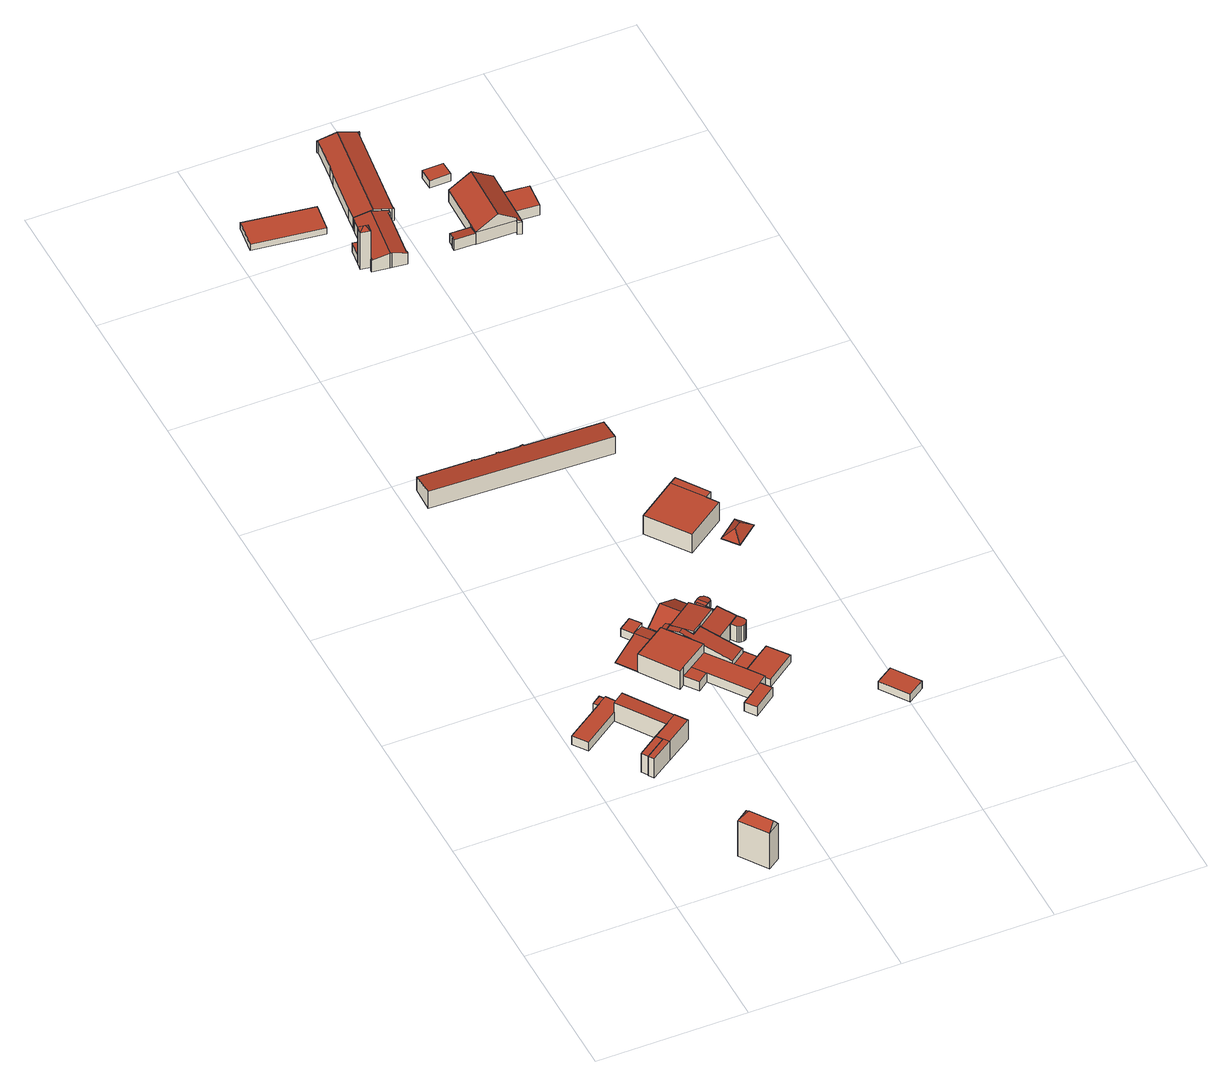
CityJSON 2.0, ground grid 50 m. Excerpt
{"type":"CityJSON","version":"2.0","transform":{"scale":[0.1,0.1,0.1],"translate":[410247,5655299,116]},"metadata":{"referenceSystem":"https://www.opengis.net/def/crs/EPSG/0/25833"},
"CityObjects":{
"building1":{"type":"Building","attributes":{"Dachtyp_tdc":"tdcFreeFormRoof","Gemeindeschluessel":14612000,"Dachneigung":51.42,"QualitaetDacherkennung":4,"Geometrietyp2DReferenz":"3000","measuredHeight":17.53,"function":"31001_9998","roofType":"5000"},"geometry":[{"type":"Solid","lod":"2","boundaries":[[[[0,1,2,3]],[[1,4,5,2]],[[4,6,7,5]],[[6,0,3,7]],[[8,6,4]],[[9,8,4,1]],[[9,1,0]],[[8,9,0,6]],[[3,2,5,7]]]],"semantics":{"surfaces":[{"type":"WallSurface"},{"type":"RoofSurface"},{"type":"GroundSurface"}],"values":[[0,0,0,0,0,1,1,1,2]]}}]},
"building2":{"type":"Building","attributes":{"Dachtyp_tdc":"tdcPolyFlatRoof","Gemeindeschluessel":14612000,"Dachneigung":0,"QualitaetDacherkennung":53,"Geometrietyp2DReferenz":"3000","measuredHeight":7.57,"function":"31001_2000","roofType":"1000"},"geometry":[{"type":"Solid","lod":"2","boundaries":[[[[10,11,12,13]],[[11,14,15,12]],[[14,16,17,15]],[[16,10,13,17]],[[16,14,11,10]],[[13,12,15,17]]]],"semantics":{"surfaces":[{"type":"WallSurface"},{"type":"RoofSurface"},{"type":"GroundSurface"}],"values":[[0,0,0,0,1,2]]}}]},
"building3":{"type":"Building","attributes":{"Gemeindeschluessel":14612000,"Geometrietyp2DReferenz":"3000","function":"31001_2000","roofType":"9999"},"children":["building3-1","building3-2","building3-3","building3-4","building3-5"]},
"building3-1":{"type":"BuildingPart","attributes":{"Dachtyp_tdc":"tdcPolyFlatRoof","Dachneigung":0,"QualitaetDacherkennung":33,"Geometrietyp2DReferenz":"3000","measuredHeight":7.77,"roofType":"1000"},"parents":["building3"],"geometry":[{"type":"MultiSurface","lod":"2","boundaries":[[[18,19,20,21]],[[18,11,22,19]],[[11,10,23,22]],[[10,11,18,21]],[[20,19,22,23]]],"semantics":{"surfaces":[{"type":"WallSurface"},{"type":"RoofSurface"},{"type":"GroundSurface"}],"values":[0,0,0,1,2]}}]},
"building3-2":{"type":"BuildingPart","attributes":{"Dachtyp_tdc":"tdcPolyFlatRoof","Dachneigung":4.12,"QualitaetDacherkennung":71,"Geometrietyp2DReferenz":"3000","measuredHeight":7.72,"roofType":"2100"},"parents":["building3"],"geometry":[{"type":"MultiSurface","lod":"2","boundaries":[[[24,25,26,27,28]],[[29,30,31,32,33]],[[29,25,24,30]],[[32,27,26,33]]],"semantics":{"surfaces":[{"type":"WallSurface"},{"type":"RoofSurface"},{"type":"GroundSurface"}],"values":[0,0,1,2]}}]},
"building3-3":{"type":"BuildingPart","attributes":{"Dachtyp_tdc":"tdcPolyFlatRoof","Dachneigung":0,"QualitaetDacherkennung":69,"Geometrietyp2DReferenz":"3000","measuredHeight":7.74,"roofType":"1000"},"parents":["building3"],"geometry":[{"type":"MultiSurface","lod":"2","boundaries":[[[34,35,36,26,25]],[[35,21,20,36]],[[10,16,37,23]],[[16,38,29,33,37]],[[38,16,10,21,35,34]],[[26,36,20,23,37,33]]],"semantics":{"surfaces":[{"type":"WallSurface"},{"type":"RoofSurface"},{"type":"GroundSurface"}],"values":[0,0,0,0,1,2]}}]},
"building3-4":{"type":"BuildingPart","attributes":{"Dachtyp_tdc":"tdcPolyFlatRoof","Dachneigung":0,"QualitaetDacherkennung":60,"Geometrietyp2DReferenz":"3000","measuredHeight":2.71,"roofType":"1000"},"parents":["building3"],"geometry":[{"type":"MultiSurface","lod":"2","boundaries":[[[39,40,41,42]],[[43,44,45,46]],[[44,39,42,45]],[[44,43,40,39]],[[42,41,46,45]]],"semantics":{"surfaces":[{"type":"WallSurface"},{"type":"RoofSurface"},{"type":"GroundSurface"}],"values":[0,0,0,1,2]}}]},
"building3-5":{"type":"BuildingPart","attributes":{"Dachtyp_tdc":"tdcPolyFlatRoof","Dachneigung":0,"QualitaetDacherkennung":54,"Geometrietyp2DReferenz":"3000","measuredHeight":3.46,"roofType":"1000"},"parents":["building3"],"geometry":[{"type":"MultiSurface","lod":"2","boundaries":[[[47,28,27,41,40]],[[31,48,49,32]],[[48,50,51,49]],[[50,52,43,46,51]],[[52,50,48,31,28,47]],[[41,27,32,49,51,46]]],"semantics":{"surfaces":[{"type":"WallSurface"},{"type":"RoofSurface"},{"type":"GroundSurface"}],"values":[0,0,0,0,1,2]}}]},
"building4":{"type":"Building","attributes":{"Gemeindeschluessel":14612000,"Geometrietyp2DReferenz":"3000","function":"31001_9998","roofType":"9999"},"children":["building4-1","building4-2","building4-3"]},
"building4-1":{"type":"BuildingPart","attributes":{"Dachtyp_tdc":"tdcPolyFlatRoof","Dachneigung":0,"QualitaetDacherkennung":10,"Geometrietyp2DReferenz":"3000","measuredHeight":3.02,"roofType":"1000"},"parents":["building4"],"geometry":[{"type":"MultiSurface","lod":"2","boundaries":[[[53,54,55,56,57,58]],[[54,59,60,55]],[[59,61,62,63,64,60]],[[61,59,54,53]],[[56,55,60,64]]],"semantics":{"surfaces":[{"type":"WallSurface"},{"type":"RoofSurface"},{"type":"GroundSurface"}],"values":[0,0,0,1,2]}}]},
"building4-2":{"type":"BuildingPart","attributes":{"Dachtyp_tdc":"tdcGableRoof","Dachneigung":10.79,"QualitaetDacherkennung":8,"Geometrietyp2DReferenz":"3000","measuredHeight":2.48,"roofType":"3100"},"parents":["building4"],"geometry":[{"type":"MultiSurface","lod":"2","boundaries":[[[65,57,56,66]],[[63,67,68,64]],[[67,69,70,68]],[[71,72,73,74]],[[72,65,66,73]],[[65,72,75,76,58]],[[77,78,62,76,75,79]],[[71,79,75,72]],[[63,62,78,67]],[[67,78,77,69]],[[65,58,57]],[[66,56,64,68,70,74,73]]],"semantics":{"surfaces":[{"type":"WallSurface"},{"type":"RoofSurface"},{"type":"GroundSurface"}],"values":[0,0,0,0,0,1,1,0,0,0,0,2]}}]},
"building4-3":{"type":"BuildingPart","attributes":{"Dachtyp_tdc":"tdcPolyFlatRoof","Dachneigung":17.63,"QualitaetDacherkennung":31,"Geometrietyp2DReferenz":"3000","measuredHeight":7.29,"roofType":"2100"},"parents":["building4"],"geometry":[{"type":"MultiSurface","lod":"2","boundaries":[[[80,81,82,70,69,77]],[[81,83,84,82]],[[83,85,86,84]],[[85,87,79,71,74,86]],[[85,83,81,80,87]],[[74,70,82,84,86]]],"semantics":{"surfaces":[{"type":"WallSurface"},{"type":"RoofSurface"},{"type":"GroundSurface"}],"values":[0,0,0,0,1,2]}}]},
"building5":{"type":"Building","attributes":{"Dachtyp_tdc":"tdcPolyFlatRoof","Gemeindeschluessel":14612000,"Dachneigung":0,"QualitaetDacherkennung":76,"Geometrietyp2DReferenz":"3000","measuredHeight":7.22,"function":"31001_9998","roofType":"1000"},"geometry":[{"type":"Solid","lod":"2","boundaries":[[[[88,89,90,91]],[[89,92,73,90]],[[92,93,74,73]],[[93,85,86,74]],[[85,94,95,86]],[[94,88,91,95]],[[94,85,93,92,89,88]],[[91,90,73,74,86,95]]]],"semantics":{"surfaces":[{"type":"WallSurface"},{"type":"RoofSurface"},{"type":"GroundSurface"}],"values":[[0,0,0,0,0,0,1,2]]}}]},
"building6":{"type":"Building","attributes":{"Gemeindeschluessel":14612000,"Geometrietyp2DReferenz":"3000","function":"31001_2000","roofType":"9999"},"children":["building6-1","building6-2","building6-3"]},
"building6-1":{"type":"BuildingPart","attributes":{"Dachtyp_tdc":"tdcPolyFlatRoof","Dachneigung":0,"QualitaetDacherkennung":75,"Geometrietyp2DReferenz":"3000","measuredHeight":3.76,"roofType":"1000"},"parents":["building6"],"geometry":[{"type":"MultiSurface","lod":"2","boundaries":[[[96,97,98,99,100]],[[101,102,103,104]],[[102,105,106,103]],[[105,107,108,106]],[[107,109,110,108]],[[109,111,112,110]],[[111,113,112]],[[111,109,107,105,102,101,97,96]],[[99,98,104,103,106,108,110,112]]],"semantics":{"surfaces":[{"type":"WallSurface"},{"type":"RoofSurface"},{"type":"GroundSurface"}],"values":[0,0,0,0,0,0,0,1,2]}}]},
"building6-2":{"type":"BuildingPart","attributes":{"Dachtyp_tdc":"tdcPolyFlatRoof","Dachneigung":0,"QualitaetDacherkennung":67,"Geometrietyp2DReferenz":"3000","measuredHeight":3.76,"roofType":"1000"},"parents":["building6"],"geometry":[{"type":"MultiSurface","lod":"2","boundaries":[[[97,114,115,98]],[[114,116,117,115]],[[116,101,104,117]],[[101,116,114,97]],[[98,115,117,104]]],"semantics":{"surfaces":[{"type":"WallSurface"},{"type":"RoofSurface"},{"type":"GroundSurface"}],"values":[0,0,0,1,2]}}]},
"building6-3":{"type":"BuildingPart","attributes":{"Dachtyp_tdc":"tdcPolyFlatRoof","Dachneigung":0,"QualitaetDacherkennung":37,"Geometrietyp2DReferenz":"3000","measuredHeight":3.64,"roofType":"1000"},"parents":["building6"],"geometry":[{"type":"MultiSurface","lod":"2","boundaries":[[[118,119,120,121]],[[119,100,99,120]],[[113,122,123,112]],[[122,118,121,123]],[[122,113,100,119,118]],[[121,120,99,112,123]]],"semantics":{"surfaces":[{"type":"WallSurface"},{"type":"RoofSurface"},{"type":"GroundSurface"}],"values":[0,0,0,0,1,2]}}]},
"building7":{"type":"Building","attributes":{"Dachtyp_tdc":"tdcFreeFormRoof","Gemeindeschluessel":14612000,"Dachneigung":10.02,"QualitaetDacherkennung":40,"Geometrietyp2DReferenz":"3000","measuredHeight":8.04,"function":"31001_2000","roofType":"5000"},"geometry":[{"type":"Solid","lod":"2","boundaries":[[[[124,125,126,127]],[[125,128,129,126]],[[128,130,131,129]],[[130,132,95,131]],[[132,85,86,95]],[[85,83,84,86]],[[83,133,134,84]],[[133,124,127,134]],[[132,130,128,125,124,133,135,136]],[[136,135,83,85]],[[85,132,136]],[[133,83,135]],[[127,126,129,131,95,86,84,134]]]],"semantics":{"surfaces":[{"type":"WallSurface"},{"type":"RoofSurface"},{"type":"GroundSurface"}],"values":[[0,0,0,0,0,0,0,0,1,1,0,0,2]]}}]},
"building8":{"type":"Building","attributes":{"Dachtyp_tdc":"tdcPolyFlatRoof","Gemeindeschluessel":14612000,"Dachneigung":7.71,"QualitaetDacherkennung":73,"Geometrietyp2DReferenz":"3000","measuredHeight":8.55,"function":"31001_2000","roofType":"2100"},"geometry":[{"type":"Solid","lod":"2","boundaries":[[[[137,138,139,140]],[[138,141,142,139]],[[141,143,144,142]],[[143,145,146,144]],[[145,147,148,146]],[[147,137,140,148]],[[147,145,143,141,138,137]],[[140,139,142,144,146,148]]]],"semantics":{"surfaces":[{"type":"WallSurface"},{"type":"RoofSurface"},{"type":"GroundSurface"}],"values":[[0,0,0,0,0,0,1,2]]}}]},
"building9":{"type":"Building","attributes":{"Gemeindeschluessel":14612000,"Geometrietyp2DReferenz":"3000","function":"31001_9998","roofType":"9999"},"children":["building9-1","building9-2","building9-3"]},
"building9-1":{"type":"BuildingPart","attributes":{"Dachtyp_tdc":"tdcPolyFlatRoof","Dachneigung":0,"QualitaetDacherkennung":11,"Geometrietyp2DReferenz":"3000","measuredHeight":3.05,"roofType":"1000"},"parents":["building9"],"geometry":[{"type":"MultiSurface","lod":"2","boundaries":[[[149,150,151]],[[149,152,153,150]],[[152,154,155,153]],[[154,156,157,155]],[[156,158,159,160,157]],[[161,162,158,156,154,152,149]],[[150,153,155,157,160,163]]],"semantics":{"surfaces":[{"type":"WallSurface"},{"type":"RoofSurface"},{"type":"GroundSurface"}],"values":[0,0,0,0,0,1,2]}}]},
"building9-2":{"type":"BuildingPart","attributes":{"Dachtyp_tdc":"tdcGableRoof","Dachneigung":31.63,"QualitaetDacherkennung":6,"Geometrietyp2DReferenz":"3000","measuredHeight":6.66,"roofType":"3100"},"parents":["building9"],"geometry":[{"type":"MultiSurface","lod":"2","boundaries":[[[159,164,165,160]],[[164,166,167,165]],[[166,168,169,167]],[[168,170,171,169]],[[170,168,172,173,174,162,175]],[[176,173,172,177]],[[164,176,177,166]],[[166,177,172,168]],[[159,158,174,173,176,164]],[[171,163,160,165,167,169]]],"semantics":{"surfaces":[{"type":"WallSurface"},{"type":"RoofSurface"},{"type":"GroundSurface"}],"values":[0,0,0,0,1,1,0,0,0,2]}}]},
"building9-3":{"type":"BuildingPart","attributes":{"Dachtyp_tdc":"tdcFreeFormRoof","Dachneigung":14.5,"QualitaetDacherkennung":42,"Geometrietyp2DReferenz":"3000","measuredHeight":3,"roofType":"5000"},"parents":["building9"],"geometry":[{"type":"MultiSurface","lod":"2","boundaries":[[[178,179,180,181,182,183,184,185,186]],[[151,185,184,187,188]],[[151,186,185]],[[183,187,184]],[[171,189,190,191,192,193,194,195,150,163]],[[187,183,189,171,170]],[[183,182,190,189]],[[182,181,191,190]],[[181,180,192,191]],[[180,179,193,192]],[[179,178,194,193]],[[178,186,195,194]],[[186,151,150,195]]],"semantics":{"surfaces":[{"type":"RoofSurface"},{"type":"WallSurface"},{"type":"GroundSurface"}],"values":[0,0,1,1,2,1,1,1,1,1,1,1,1]}}]},
"building10":{"type":"Building","attributes":{"Dachtyp_tdc":"tdcPolyFlatRoof","Gemeindeschluessel":14612000,"Dachneigung":0,"QualitaetDacherkennung":61,"Geometrietyp2DReferenz":"3000","measuredHeight":2.96,"function":"31001_2000","roofType":"1000"},"geometry":[{"type":"Solid","lod":"2","boundaries":[[[[196,197,106,108]],[[197,198,199,106]],[[198,200,201,199]],[[200,202,203,201]],[[202,196,108,203]],[[202,200,198,197,196]],[[108,106,199,201,203]]]],"semantics":{"surfaces":[{"type":"WallSurface"},{"type":"RoofSurface"},{"type":"GroundSurface"}],"values":[[0,0,0,0,0,1,2]]}}]},
"building11":{"type":"Building","attributes":{"Dachtyp_tdc":"tdcPolyFlatRoof","Gemeindeschluessel":14612000,"Dachneigung":7.85,"QualitaetDacherkennung":77,"Geometrietyp2DReferenz":"3000","measuredHeight":7.32,"function":"31001_2000","roofType":"2100"},"geometry":[{"type":"Solid","lod":"2","boundaries":[[[[204,205,148,206]],[[205,207,146,148]],[[207,208,209,146]],[[208,210,211,209]],[[210,212,213,211]],[[212,204,206,213]],[[212,210,208,207,205,204]],[[206,148,146,209,211,213]]]],"semantics":{"surfaces":[{"type":"WallSurface"},{"type":"RoofSurface"},{"type":"GroundSurface"}],"values":[[0,0,0,0,0,0,1,2]]}}]},
"building12":{"type":"Building","attributes":{"Dachtyp_tdc":"tdcPolyFlatRoof","Gemeindeschluessel":14612000,"Dachneigung":0,"QualitaetDacherkennung":59,"Geometrietyp2DReferenz":"3000","measuredHeight":2.9,"function":"31001_2000","roofType":"1000"},"geometry":[{"type":"Solid","lod":"2","boundaries":[[[[214,215,216,217]],[[215,196,218,216]],[[196,202,219,218]],[[202,220,221,219]],[[220,222,223,221]],[[222,214,217,223]],[[222,220,202,196,215,214]],[[217,216,218,219,221,223]]]],"semantics":{"surfaces":[{"type":"WallSurface"},{"type":"RoofSurface"},{"type":"GroundSurface"}],"values":[[0,0,0,0,0,0,1,2]]}}]},
"building13":{"type":"Building","attributes":{"Dachtyp_tdc":"tdcPolyFlatRoof","Gemeindeschluessel":14612000,"Dachneigung":10.03,"QualitaetDacherkennung":87,"Geometrietyp2DReferenz":"3000","measuredHeight":6.81,"function":"31001_2000","roofType":"2100"},"geometry":[{"type":"Solid","lod":"2","boundaries":[[[[224,225,226,227]],[[225,228,229,226]],[[228,230,231,229]],[[230,232,233,231]],[[232,234,235,233]],[[234,236,237,235]],[[236,238,239,237]],[[238,240,241,239]],[[240,242,243,241]],[[242,244,245,243]],[[244,246,247,245]],[[246,248,249,247]],[[248,250,251,249]],[[250,252,253,251]],[[252,254,255,253]],[[254,224,227,255]],[[254,252,250,248,246,244,242,240,238,236,234,232,230,228,225,224]],[[227,226,229,231,233,235,237,239,241,243,245,247,249,251,253,255]]]],"semantics":{"surfaces":[{"type":"WallSurface"},{"type":"RoofSurface"},{"type":"GroundSurface"}],"values":[[0,0,0,0,0,0,0,0,0,0,0,0,0,0,0,0,1,2]]}}]},
"building14":{"type":"Building","attributes":{"Dachtyp_tdc":"tdcPolyFlatRoof","Gemeindeschluessel":14612000,"Dachneigung":4.54,"QualitaetDacherkennung":61,"Geometrietyp2DReferenz":"3000","measuredHeight":6.5,"function":"31001_2000","roofType":"2100"},"geometry":[{"type":"Solid","lod":"2","boundaries":[[[[256,257,258,259]],[[257,260,261,258]],[[260,262,263,261]],[[262,264,265,263]],[[264,212,266,265]],[[212,210,267,266]],[[210,268,269,267]],[[268,270,271,269]],[[270,272,273,271]],[[272,256,259,273]],[[272,270,268,210,212,264,262,260,257,256]],[[259,258,261,263,265,266,267,269,271,273]]]],"semantics":{"surfaces":[{"type":"WallSurface"},{"type":"RoofSurface"},{"type":"GroundSurface"}],"values":[[0,0,0,0,0,0,0,0,0,0,1,2]]}}]},
"building15":{"type":"Building","attributes":{"Dachtyp_tdc":"tdcPolyFlatRoof","Gemeindeschluessel":14612000,"Dachneigung":0,"QualitaetDacherkennung":3,"Geometrietyp2DReferenz":"3000","measuredHeight":3,"function":"31001_2000","roofType":"1000"},"geometry":[{"type":"Solid","lod":"2","boundaries":[[[[274,275,276,209]],[[275,277,278,276]],[[277,279,280,278]],[[279,281,211,280]],[[281,274,209,211]],[[281,279,277,275,274]],[[209,276,278,280,211]]]],"semantics":{"surfaces":[{"type":"WallSurface"},{"type":"RoofSurface"},{"type":"GroundSurface"}],"values":[[0,0,0,0,0,1,2]]}}]},
"building16":{"type":"Building","attributes":{"Dachtyp_tdc":"tdcPolyFlatRoof","Gemeindeschluessel":14612000,"Dachneigung":0,"QualitaetDacherkennung":91,"Geometrietyp2DReferenz":"3000","measuredHeight":2.34,"function":"31001_9998","roofType":"1000"},"geometry":[{"type":"Solid","lod":"2","boundaries":[[[[282,283,284,285]],[[283,286,287,284]],[[286,288,289,287]],[[288,282,285,289]],[[288,286,283,282]],[[285,284,287,289]]]],"semantics":{"surfaces":[{"type":"WallSurface"},{"type":"RoofSurface"},{"type":"GroundSurface"}],"values":[[0,0,0,0,1,2]]}}]},
"building17":{"type":"Building","attributes":{"Gemeindeschluessel":14612000,"Geometrietyp2DReferenz":"3000","function":"31001_9998","roofType":"9999"},"children":["building17-1","building17-2"]},
"building17-1":{"type":"BuildingPart","attributes":{"Dachtyp_tdc":"tdcPolyFlatRoof","Dachneigung":0,"QualitaetDacherkennung":70,"Geometrietyp2DReferenz":"3000","measuredHeight":7.56,"roofType":"1000"},"parents":["building17"],"geometry":[{"type":"MultiSurface","lod":"2","boundaries":[[[290,291,292,293]],[[291,294,295,292]],[[294,296,297,298,295]],[[299,290,293,300,301]],[[299,296,294,291,290]],[[293,292,295,298,300]]],"semantics":{"surfaces":[{"type":"WallSurface"},{"type":"RoofSurface"},{"type":"GroundSurface"}],"values":[0,0,0,0,1,2]}}]},
"building17-2":{"type":"BuildingPart","attributes":{"Dachtyp_tdc":"tdcPolyFlatRoof","Dachneigung":0,"QualitaetDacherkennung":31,"Geometrietyp2DReferenz":"3000","measuredHeight":7.46,"roofType":"1000"},"parents":["building17"],"geometry":[{"type":"MultiSurface","lod":"2","boundaries":[[[302,303,304,305]],[[303,301,300,304]],[[297,302,305,298]],[[297,301,303,302]],[[305,304,300,298]]],"semantics":{"surfaces":[{"type":"WallSurface"},{"type":"RoofSurface"},{"type":"GroundSurface"}],"values":[0,0,0,1,2]}}]},
"building18":{"type":"Building","attributes":{"Dachtyp_tdc":"tdcPolyFlatRoof","Gemeindeschluessel":14612000,"Dachneigung":0,"QualitaetDacherkennung":0,"Geometrietyp2DReferenz":"3000","BezugspunktDach":"2000","measuredHeight":3,"function":"31001_9998"},"geometry":[{"type":"MultiSurface","lod":"2","boundaries":[[[306,307,308,309]],[[309,308,310,311]],[[308,307,312,310]],[[307,306,313,312]],[[306,309,311,313]],[[311,310,312,313]]],"semantics":{"surfaces":[{"type":"RoofSurface"},{"type":"WallSurface"},{"type":"GroundSurface"}],"values":[0,1,1,1,1,2]}}]},
"building19":{"type":"Building","attributes":{"Dachtyp_tdc":"tdcFreeFormRoof","Gemeindeschluessel":14612000,"Dachneigung":41.83,"QualitaetDacherkennung":4,"Geometrietyp2DReferenz":"3000","measuredHeight":16.22,"function":"31001_9998","roofType":"5000"},"geometry":[{"type":"Solid","lod":"2","boundaries":[[[[314,315,316,317]],[[315,318,319,316]],[[318,320,321,319]],[[320,314,317,321]],[[322,323,320,318]],[[322,318,315]],[[323,322,315,314]],[[323,314,320]],[[317,316,319,321]]]],"semantics":{"surfaces":[{"type":"WallSurface"},{"type":"RoofSurface"},{"type":"GroundSurface"}],"values":[[0,0,0,0,1,1,1,1,2]]}}]},
"building20":{"type":"Building","attributes":{"Dachtyp_tdc":"tdcFreeFormRoof","Gemeindeschluessel":14612000,"Dachneigung":32.58,"QualitaetDacherkennung":18,"Geometrietyp2DReferenz":"3000","measuredHeight":4.35,"function":"31001_9998","roofType":"5000"},"geometry":[{"type":"Solid","lod":"2","boundaries":[[[[324,325,326,327]],[[325,328,329,326]],[[328,330,331,329]],[[330,324,327,331]],[[332,330,328]],[[333,332,328,325]],[[333,325,324]],[[332,333,324,330]],[[327,326,329,331]]]],"semantics":{"surfaces":[{"type":"WallSurface"},{"type":"RoofSurface"},{"type":"GroundSurface"}],"values":[[0,0,0,0,1,1,1,1,2]]}}]},
"building21":{"type":"Building","attributes":{"Dachtyp_tdc":"tdcFreeFormRoof","Gemeindeschluessel":14612000,"Dachneigung":39.69,"QualitaetDacherkennung":15,"Geometrietyp2DReferenz":"3000","measuredHeight":2.88,"function":"31001_9998","roofType":"5000"},"geometry":[{"type":"Solid","lod":"2","boundaries":[[[[334,335,336,337]],[[335,338,339,336]],[[338,340,341,339]],[[340,334,337,341]],[[342,343,340,338]],[[342,338,335]],[[343,342,335,334]],[[343,334,340]],[[337,336,339,341]]]],"semantics":{"surfaces":[{"type":"WallSurface"},{"type":"RoofSurface"},{"type":"GroundSurface"}],"values":[[0,0,0,0,1,1,1,1,2]]}}]},
"building22":{"type":"Building","attributes":{"Dachtyp_tdc":"tdcGableRoof","Gemeindeschluessel":14612000,"Dachneigung":13.62,"QualitaetDacherkennung":88,"Geometrietyp2DReferenz":"3000","measuredHeight":5.94,"function":"31001_9998","roofType":"3100"},"geometry":[{"type":"Solid","lod":"2","boundaries":[[[[344,345,346,347]],[[345,348,349,346]],[[348,350,351,349]],[[350,352,353,351]],[[352,354,355,353]],[[356,357,358,359]],[[357,360,361,358]],[[360,362,363,361]],[[362,364,365,363]],[[364,366,367,365]],[[366,368,369,367]],[[368,370,371,369]],[[370,372,373,371]],[[372,374,375,373]],[[374,376,377,375]],[[376,378,379,377]],[[378,344,347,379]],[[374,372,370,368,366,364,362,360,357,356,380,381]],[[381,382,354,352,350,348,345,344,378,376,374]],[[347,346,349,351,353,355,383,384,385,359,358,361,363,365,367,369,371,373,375,377,379]],[[354,382,383,355]],[[382,381,384,383]],[[381,380,385,384]],[[380,356,359,385]]]],"semantics":{"surfaces":[{"type":"WallSurface"},{"type":"RoofSurface"},{"type":"GroundSurface"}],"values":[[0,0,0,0,0,0,0,0,0,0,0,0,0,0,0,0,0,1,1,2,0,0,0,0]]}}]},
"building23":{"type":"Building","attributes":{"Dachtyp_tdc":"tdcGableRoof","Gemeindeschluessel":14612000,"Dachneigung":14.44,"QualitaetDacherkennung":95,"Geometrietyp2DReferenz":"3000","measuredHeight":6.21,"function":"31001_9998","roofType":"3100"},"geometry":[{"type":"Solid","lod":"2","boundaries":[[[[386,387,388,389]],[[387,390,391,388]],[[390,392,393,391]],[[392,394,395,393]],[[394,396,397,395]],[[396,398,399,397]],[[398,400,401,399]],[[400,372,402,401]],[[372,403,404,402]],[[403,405,406,404]],[[405,407,408,406]],[[407,409,410,408]],[[409,411,412,410]],[[411,413,414,412]],[[413,415,416,414]],[[415,417,418,416]],[[417,419,420,418]],[[419,386,389,420]],[[415,413,411,409,407,405,403,372,400]],[[400,398,396,394,392,390,387,386,419,417,415]],[[389,388,391,393,395,397,399,401,402,404,406,408,410,412,414,416,418,420]]]],"semantics":{"surfaces":[{"type":"WallSurface"},{"type":"RoofSurface"},{"type":"GroundSurface"}],"values":[[0,0,0,0,0,0,0,0,0,0,0,0,0,0,0,0,0,0,1,1,2]]}}]},
"building24":{"type":"Building","attributes":{"Dachtyp_tdc":"tdcPolyFlatRoof","Gemeindeschluessel":14612000,"Dachneigung":9.99,"QualitaetDacherkennung":85,"Geometrietyp2DReferenz":"3000","measuredHeight":4.2,"function":"31001_9998","roofType":"2100"},"geometry":[{"type":"Solid","lod":"2","boundaries":[[[[421,422,423,424]],[[422,425,426,423]],[[425,427,428,426]],[[427,429,430,428]],[[429,431,432,430]],[[431,421,424,432]],[[431,429,427,425,422,421]],[[424,423,426,428,430,432]]]],"semantics":{"surfaces":[{"type":"WallSurface"},{"type":"RoofSurface"},{"type":"GroundSurface"}],"values":[[0,0,0,0,0,0,1,2]]}}]},
"building25":{"type":"Building","attributes":{"Dachtyp_tdc":"tdcFreeFormRoof","Gemeindeschluessel":14612000,"Dachneigung":32.53,"QualitaetDacherkennung":90,"Geometrietyp2DReferenz":"3000","measuredHeight":9.47,"function":"31001_9998","roofType":"5000"},"geometry":[{"type":"Solid","lod":"2","boundaries":[[[[433,434,435,436]],[[434,437,438,435]],[[437,439,440,438]],[[439,441,442,440]],[[441,443,444,442]],[[443,445,446,444]],[[445,447,448,446]],[[447,449,450,448]],[[449,451,452,450]],[[451,433,436,452]],[[453,449,447,445,454]],[[455,456,457,458,453,454,459,460,461]],[[437,455,461,439]],[[439,461,460,441]],[[441,460,459,443]],[[443,459,454,445]],[[449,453,458,451]],[[451,458,457,433]],[[434,456,455,437]],[[433,457,456,434]],[[436,435,438,440,442,444,446,448,450,452]]]],"semantics":{"surfaces":[{"type":"WallSurface"},{"type":"RoofSurface"},{"type":"GroundSurface"}],"values":[[0,0,0,0,0,0,0,0,0,0,1,1,0,0,0,0,0,0,0,0,2]]}}]},
"building26":{"type":"Building","attributes":{"Dachtyp_tdc":"tdcPolyFlatRoof","Gemeindeschluessel":14612000,"Dachneigung":0,"QualitaetDacherkennung":0,"Geometrietyp2DReferenz":"3000","BezugspunktDach":"2000","measuredHeight":3,"function":"31001_9998"},"geometry":[{"type":"MultiSurface","lod":"2","boundaries":[[[462,463,464,465]],[[465,464,466,467]],[[464,463,468,466]],[[463,462,469,468]],[[462,465,467,469]],[[467,466,468,469]]],"semantics":{"surfaces":[{"type":"RoofSurface"},{"type":"WallSurface"},{"type":"GroundSurface"}],"values":[0,1,1,1,1,2]}}]},
"building27":{"type":"Building","attributes":{"Dachtyp_tdc":"tdcPolyFlatRoof","Gemeindeschluessel":14612000,"Dachneigung":0,"QualitaetDacherkennung":63,"Geometrietyp2DReferenz":"3000","measuredHeight":4.09,"function":"31001_9998","roofType":"1000"},"geometry":[{"type":"Solid","lod":"2","boundaries":[[[[470,471,472,473]],[[471,474,475,472]],[[474,476,477,475]],[[476,470,473,477]],[[476,474,471,470]],[[473,472,475,477]]]],"semantics":{"surfaces":[{"type":"WallSurface"},{"type":"RoofSurface"},{"type":"GroundSurface"}],"values":[[0,0,0,0,1,2]]}}]}
},
"vertices":[
[245,99,178],[287,128,178],[287,128,34],[245,99,34],[349,37,178],[349,37,34],[307,9,178],[307,9,34],[328,23,209],[280,93,209],
[226,582,105],[154,532,105],[154,532,29],[226,582,29],[141,553,105],[141,553,29],[212,602,105],[212,602,29],
[166,515,105],[166,515,27],[239,564,27],[239,564,105],[154,532,27],[226,582,27],
[200,813,105],[302,662,104],[302,662,27],[200,813,27],[200,813,62],[265,637,101],[163,787,101],[163,787,62],[163,787,27],[265,637,27],
[302,662,105],[328,624,105],[328,624,27],[212,602,27],[265,637,105],
[156,878,54],[169,860,54],[169,860,27],[156,878,27],[138,840,54],[126,858,54],[126,858,27],[138,840,27],
[169,860,62],[39,702,62],[39,702,27],[6,750,62],[6,750,27],[138,840,62],
[360,1078,56],[335,1113,56],[335,1113,25],[360,1078,25],[360,1078,28],[360,1078,49],[377,1143,56],[377,1143,25],[402,1109,56],[402,1109,42],[402,1109,28],[402,1109,25],
[272,1015,28],[272,1015,25],[415,1091,28],[415,1091,25],[449,1043,28],[449,1043,25],[427,1028,28],[315,952,28],[315,952,25],[427,1028,25],[412,1018,50],[366,1083,50],[449,1043,42],[415,1091,42],[427,1028,47],
[449,1043,92],[460,1028,98],[460,1028,25],[455,1025,98],[455,1025,25],[438,1012,98],[438,1012,25],[427,1028,92],
[414,843,98],[398,831,98],[398,831,25],[414,843,25],[315,952,98],[427,1028,98],[512,909,98],[512,909,25],
[574,696,64],[482,824,64],[482,824,27],[574,696,27],[574,696,63],[451,868,64],[512,909,64],[512,909,27],[451,868,27],[570,830,64],[570,830,27],[596,793,64],[596,793,27],[634,740,64],[634,740,27],[608,721,64],[608,721,27],[608,721,63],
[446,798,64],[446,798,27],[414,843,64],[414,843,27],
[555,629,63],[530,664,63],[530,664,27],[555,629,27],[633,686,63],[633,686,27],
[534,982,99],[573,927,87],[573,927,25],[534,982,25],[618,865,74],[618,865,25],[570,830,74],[570,830,25],[512,909,91],[502,959,99],[502,959,25],[480,989,106],[463,977,106],
[502,959,109],[455,1025,99],[455,1025,24],[502,959,24],[460,1028,99],[460,1028,24],[546,1090,99],[546,1090,24],[593,1025,109],[593,1025,24],[534,982,109],[534,982,24],
[606,1099,53],[606,1099,23],[606,1099,50],[637,1056,53],[637,1056,23],[617,1042,53],[617,1042,23],[593,1025,53],[593,1025,23],[546,1090,53],[546,1090,33],[546,1090,23],[590,1122,53],[562,1102,53],[590,1122,23],
[460,1028,33],[460,1028,23],[415,1091,33],[415,1091,23],[545,1184,33],[545,1184,23],[584,1129,33],[584,1129,23],[470,1130,90],[515,1068,90],[546,1090,66],[590,1122,33],[460,1028,45],[415,1091,45],
[631,1118,49],[633,1128,47],[630,1138,46],[621,1145,47],[611,1146,49],[605,1144,50],[596,1137,53],[618,1107,53],[626,1113,50],[584,1129,50],[590,1122,50],[605,1144,23],[611,1146,23],[621,1145,23],[630,1138,23],[633,1128,23],[631,1118,23],[626,1113,23],
[596,793,57],[570,830,57],[618,865,57],[618,865,27],[625,869,57],[625,869,27],[651,833,57],[651,833,27],
[573,927,88],[534,982,97],[573,927,24],[593,1025,97],[617,1042,97],[617,1042,24],[656,988,88],[656,988,24],[623,963,88],[623,963,24],
[645,725,57],[634,740,57],[634,740,28],[645,725,28],[596,793,28],[651,833,28],[694,863,57],[694,863,28],[743,796,57],[743,796,28],
[54,1860,87],[57,1946,72],[57,1946,19],[54,1860,19],[236,1941,72],[236,1941,19],[236,1945,71],[236,1945,19],[243,1944,71],[243,1944,19],[243,1940,72],[243,1940,19],[315,1938,72],[315,1938,19],[315,1942,71],[315,1942,19],[323,1942,71],[323,1942,19],[323,1938,72],[323,1938,19],[392,1936,72],[392,1936,19],[392,1940,71],[392,1940,19],[401,1940,71],[401,1940,19],[401,1935,72],[401,1935,19],[659,1927,72],[659,1927,19],[656,1841,87],[656,1841,19],
[664,942,91],[657,939,91],[657,939,26],[664,942,26],[648,938,91],[648,938,26],[642,940,90],[642,940,26],[637,944,90],[637,944,26],[623,963,26],[656,988,26],[670,968,90],[670,968,26],[672,956,91],[672,956,26],[669,948,91],[669,948,26],
[617,1042,54],[637,1056,54],[637,1056,24],[679,998,54],[679,998,24],[659,984,54],[659,984,24],[656,988,54],
[47,3094,40],[60,3191,40],[60,3191,16],[47,3094,16],[296,3158,40],[296,3158,16],[283,3062,40],[283,3062,16],
[813,1447,94],[682,1355,94],[682,1355,18],[813,1447,18],[585,1491,94],[585,1491,18],[717,1584,94],[717,1584,93],[717,1584,18],[787,1484,94],[787,1484,18],[787,1484,93],
[740,1600,93],[810,1500,93],[810,1500,18],[740,1600,18],
[989,488,62],[1046,526,62],[985,617,62],[928,579,62],[985,617,32],[928,579,32],[1046,526,32],[989,488,32],
[314,2911,162],[345,2906,162],[345,2906,12],[314,2911,12],[342,2879,162],[342,2879,12],[310,2884,162],[310,2884,12],[330,2895,174],[326,2895,174],
[345,2906,47],[314,2911,47],[314,2911,13],[345,2906,13],[321,2964,47],[321,2964,13],[352,2960,47],[352,2960,13],[335,2946,57],[332,2924,57],
[896,1379,26],[822,1319,26],[822,1319,24],[896,1379,24],[782,1369,26],[782,1369,24],[855,1429,26],[855,1429,24],[827,1365,52],[850,1384,52],
[473,3026,57],[468,3027,58],[468,3027,11],[473,3026,11],[460,2966,58],[460,2966,11],[445,2854,58],[445,2854,11],[448,2853,57],[448,2853,11],[447,2848,57],[447,2848,11],[336,2868,57],[340,2867,58],[340,2867,11],[336,2868,11],[342,2879,58],[342,2879,11],[345,2906,58],[345,2906,11],[352,2960,58],[352,2960,11],[355,2981,58],[355,2981,11],[358,2999,58],[358,2999,11],[363,3037,58],[363,3037,11],[365,3052,58],[365,3052,11],[418,3045,71],[418,3045,11],[452,3040,62],[452,3040,11],[475,3037,57],[475,3037,11],[336,2862,57],[393,2854,71],[400,2854,69],[400,2854,11],[393,2854,11],[336,2862,11],
[533,3377,58],[489,3042,58],[489,3042,12],[533,3377,12],[491,3042,58],[491,3042,12],[490,3035,58],[490,3035,12],[484,3036,59],[484,3036,12],[475,3037,62],[475,3037,12],[452,3040,68],[452,3040,12],[426,3044,74],[426,3044,12],[365,3052,12],[370,3094,58],[370,3094,12],[390,3245,58],[390,3245,12],[395,3280,58],[395,3280,12],[410,3394,58],[410,3394,12],[406,3394,57],[406,3394,12],[407,3399,57],[407,3399,12],[471,3391,74],[471,3391,12],[538,3382,57],[538,3382,12],[537,3376,57],[537,3376,12],
[598,2845,51],[598,2858,49],[598,2858,9],[598,2845,9],[601,2858,49],[601,2858,9],[601,2884,44],[601,2884,9],[669,2882,44],[669,2882,9],[668,2844,51],[668,2844,9],
[815,2971,55],[813,2883,55],[813,2883,7],[815,2971,7],[812,2834,55],[812,2834,7],[812,2826,55],[812,2826,7],[797,2830,55],[797,2830,7],[800,2840,55],[800,2840,7],[668,2844,55],[668,2844,7],[669,2882,55],[669,2882,7],[673,3044,55],[673,3044,7],[817,3040,55],[817,3040,7],[746,3042,102],[741,2842,102],[812,2834,57],[813,2883,57],[815,2971,57],[817,3040,57],[800,2840,65],[797,2830,67],[812,2826,57],
[715,3172,37],[645,3171,37],[646,3121,37],[716,3122,37],[646,3121,7],[716,3122,7],[645,3171,7],[715,3172,7],
[900,2964,50],[892,2876,50],[892,2876,9],[900,2964,9],[813,2883,50],[813,2883,9],[815,2971,50],[815,2971,9]
]}
